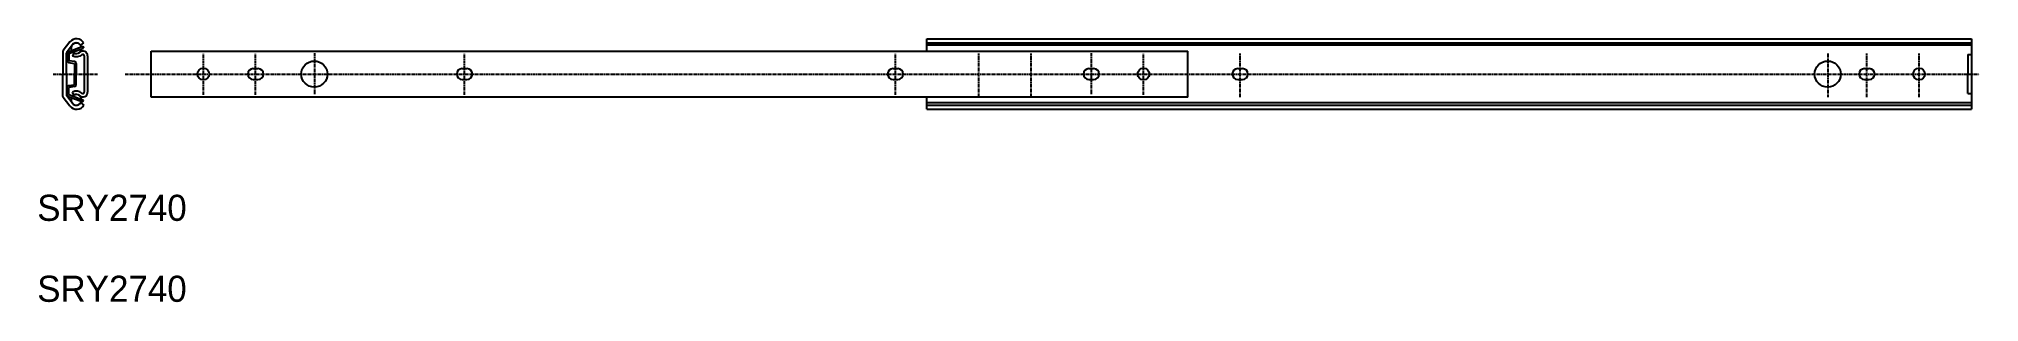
# Model space of a CAD drawing. Extents: x 184 to 927, y 230 to 331.
import ezdxf

# ---------------------------------------------------------------- set-up
doc = ezdxf.new("R2010")
doc.units = 0
doc.linetypes.add('CENTER', pattern=[2, 1.25, -0.25, 0.25, -0.25])
doc.layers.get('0').update_dxf_attribs({"linetype": 'CONTINUOUS'})
doc.layers.add('CENTER', color=1, linetype='CENTER')

msp = doc.modelspace()

# ---------------------------------------------------------------- linework, layer by layer
at = {"color": 7, "linetype": 'CONTINUOUS'}
for p, q in [((195.92, 330.01), (193.38, 326.66)), ((197.19, 329.21), (194.68, 325.84)), ((195.28, 326.2), (200.9, 328.3)), ((195.52, 325.52), (201.15, 327.62)), ((200.08, 328.67), (201.31, 329.59)), ((200.9, 328.3), (201.17, 327.62)), ((200.9, 328.3), (201.17, 327.62)), ((524.04, 326.45), (524.04, 331.16)), ((524.04, 331.16), (924.04, 331.16)), ((524.04, 329.56), (924.04, 329.56)), ((924.04, 328.68), (524.04, 328.68)), ((924.04, 331.16), (924.04, 304.16)), ((193.23, 326.21), (193.23, 317.66)), ((194.65, 317.66), (194.65, 325.68)), ((194.79, 325.5), (194.79, 322.8)), ((195.43, 322.06), (197.66, 321.73)), ((195.52, 325.52), (195.52, 322.78)), ((197.74, 322.45), (195.52, 322.78)), ((197.39, 325.75), (196.94, 324.54)), ((197.66, 321.73), (197.66, 317.66)), ((198.38, 321.71), (198.38, 317.66)), ((201.44, 324.62), (201.44, 310.71)), ((202.72, 324.62), (202.72, 310.71)), ((227.04, 308.87), (227.04, 326.45)), ((227.04, 326.45), (624.04, 326.45)), ((266.14, 319.76), (267.94, 319.76)), ((346.14, 319.76), (347.94, 319.76)), ((511.14, 319.76), (512.94, 319.76)), ((586.14, 319.76), (587.94, 319.76)), ((624.04, 308.87), (624.04, 326.45)), ((643.14, 319.76), (644.94, 319.76)), ((883.14, 319.76), (884.94, 319.76)), ((922.64, 325.16), (924.04, 325.16)), ((922.64, 325.16), (922.64, 317.66)), ((193.23, 309.11), (193.23, 317.66)), ((194.65, 317.66), (194.65, 309.65)), ((194.79, 309.82), (194.79, 312.53)), ((195.43, 313.27), (197.66, 313.6)), ((197.74, 312.87), (195.52, 312.55)), ((195.52, 309.81), (195.52, 312.55)), ((197.66, 313.6), (197.66, 317.66)), ((198.38, 313.61), (198.38, 317.66)), ((266.14, 315.56), (267.94, 315.56)), ((346.14, 315.56), (347.94, 315.56)), ((511.14, 315.56), (512.94, 315.56)), ((586.14, 315.56), (587.94, 315.56)), ((643.14, 315.56), (644.94, 315.56)), ((883.14, 315.56), (884.94, 315.56)), ((922.64, 310.16), (922.64, 317.66)), ((195.92, 305.32), (193.38, 308.66)), ((197.19, 306.11), (194.68, 309.48)), ((195.28, 309.12), (200.9, 307.02)), ((195.52, 309.81), (201.15, 307.71)), ((197.39, 309.58), (196.94, 310.79)), ((200.08, 306.65), (201.31, 305.74)), ((200.9, 307.02), (201.17, 307.7)), ((200.9, 307.02), (201.17, 307.7)), ((200.9, 307.02), (201.17, 307.7)), ((200.9, 307.02), (201.17, 307.7)), ((624.04, 308.87), (227.04, 308.87)), ((524.04, 304.16), (524.04, 308.87)), ((924.04, 306.64), (524.04, 306.64)), ((524.04, 305.76), (924.04, 305.76)), ((922.64, 310.16), (924.04, 310.16)), ((524.04, 304.16), (924.04, 304.16))]:
    msp.add_line(p, q, dxfattribs=at)
msp.add_lwpolyline([(201.44, 324.62, 0.640043), (200.55, 325.03, -0.294108), (196.94, 324.54)], format="xyb", dxfattribs=at)
for centre, radius in [((247.04, 317.66), 2.25), ((289.54, 317.66), 5), ((607.04, 317.66), 2.25), ((869.04, 317.66), 5), ((904.04, 317.66), 2.25)]:
    msp.add_circle(centre, radius, dxfattribs=at)
for centre, radius, start, end in [((198.46, 327.73), 3.41, 33.04281, 138.10671), ((198.37, 327.55), 2.01, 15.33659, 205.60722), ((198.37, 327.55), 2.01, 227.39479, 353.55209), ((198.37, 327.55), 2.04, 33.32506, 125.56298), ((193.98, 326.21), 0.749, 142.82226, 180), ((195.15, 325.68), 0.5, 160.66759, 180), ((195.54, 325.5), 0.749, 110.47191, 180), ((195.54, 322.8), 0.749, 180, 261.67494), ((198.36, 327.59), 2.08, 242.0793, 310.48401), ((197.63, 321.71), 0.749, 0, 81.67494), ((200.9, 324.62), 1.82, 0, 130.48401), ((266.14, 317.66), 2.1, 90, 270), ((267.94, 317.66), 2.1, 270, 90), ((346.14, 317.66), 2.1, 90, 270), ((347.94, 317.66), 2.1, 270, 90), ((511.14, 317.66), 2.1, 90, 270), ((512.94, 317.66), 2.1, 270, 90), ((586.14, 317.66), 2.1, 90, 270), ((587.94, 317.66), 2.1, 270, 90), ((643.14, 317.66), 2.1, 90, 270), ((644.94, 317.66), 2.1, 270, 90), ((883.14, 317.66), 2.1, 90, 270), ((884.94, 317.66), 2.1, 270, 90), ((195.54, 312.53), 0.749, 98.32506, 180), ((197.63, 313.61), 0.749, 278.32506, 0), ((193.98, 309.11), 0.749, 180, 217.17774), ((195.15, 309.65), 0.5, 180, 199.33241), ((195.54, 309.82), 0.749, 180, 249.52656), ((198.46, 307.6), 3.41, 221.89329, 326.95719), ((198.37, 307.78), 2.01, 154.39199, 344.66113), ((198.36, 307.74), 3.37, 49.51599, 115.07214), ((198.37, 307.78), 2.01, 6.44791, 132.60521), ((198.37, 307.78), 2.04, 234.43702, 326.67494), ((198.36, 307.74), 2.08, 49.51599, 117.9207), ((200.9, 310.71), 1.82, 229.51599, 0), ((200.9, 310.71), 0.54, 229.51599, 0)]:
    msp.add_arc(centre, radius, start, end, dxfattribs=at)
at = {"layer": 'CENTER', "color": 1, "linetype": 'CENTER'}
for p, q in [((247.04, 309.66), (247.04, 325.66)), ((267.04, 309.66), (267.04, 325.66)), ((289.54, 325.66), (289.54, 309.66)), ((347.04, 309.66), (347.04, 325.66)), ((512.04, 309.66), (512.04, 325.66)), ((544.04, 308.82), (544.04, 325.55)), ((564.04, 308.82), (564.04, 325.55)), ((587.04, 325.66), (587.04, 309.66)), ((607.04, 309.66), (607.04, 325.66)), ((644.04, 308.82), (644.04, 325.55)), ((869.04, 325.55), (869.04, 308.82)), ((884.04, 308.82), (884.04, 325.55)), ((904.04, 308.82), (904.04, 325.55)), ((189.51, 317.66), (206.44, 317.66)), ((217.03, 317.66), (927.04, 317.66))]:
    msp.add_line(p, q, dxfattribs=at)

# ---------------------------------------------------------------- texts
at = {"color": 7, "linetype": 'CONTINUOUS'}
for p in [(183.42, 261.45), (183.42, 230.45)]:
    msp.add_text('SRY2740', height=10, dxfattribs=at).set_placement(p)

doc.saveas('drawing.dxf')
